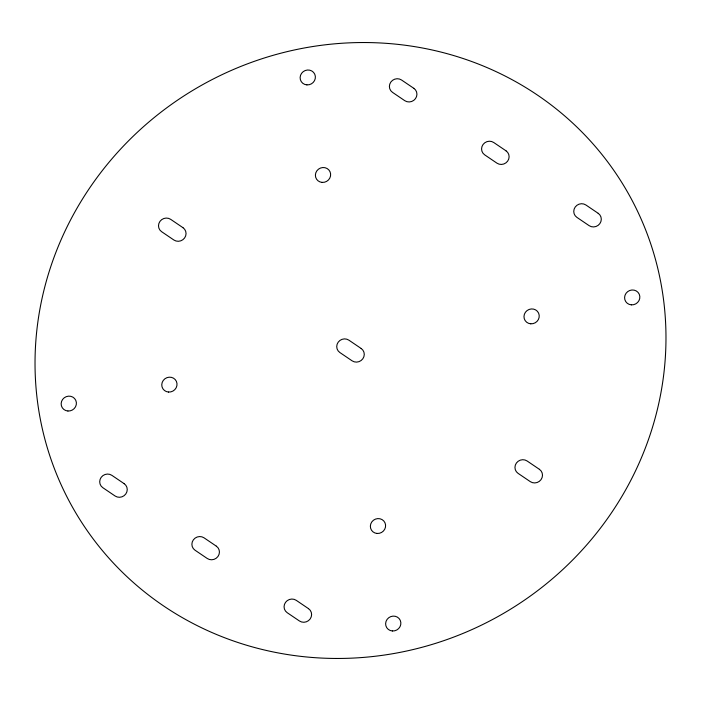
<?xml version="1.0" encoding="UTF-8"?>
<svg xmlns="http://www.w3.org/2000/svg" width="701" height="701" viewBox="0 0 701 701"><rect width="100%" height="100%" fill="white"/><g stroke="black" fill="none" stroke-linecap="round" stroke-linejoin="round"><path stroke-width="1.05" d="M413.835 88.326L401.542 80.002A7.72 7.361 -29.9 0 0 390.869 82.008A7.72 7.361 -29.9 0 0 392.49 92.348L404.775 100.681A7.72 7.361 -29.9 0 0 415.448 98.675A7.72 7.361 -29.9 0 0 413.835 88.326M506.017 150.82L493.723 142.496A7.72 7.361 -29.9 0 0 483.05 144.502A7.72 7.361 -29.9 0 0 484.671 154.842L496.965 163.175A7.72 7.361 -29.9 0 0 507.629 161.169A7.72 7.361 -29.9 0 0 506.017 150.82M598.198 213.323L585.905 204.99A7.72 7.361 -29.9 0 0 575.232 206.997A7.72 7.361 -29.9 0 0 576.853 217.336L589.147 225.669A7.72 7.361 -29.9 0 0 599.819 223.663A7.72 7.361 -29.9 0 0 598.198 213.323M182.952 227.667L170.658 219.334A7.72 7.361 -29.9 0 0 159.986 221.341A7.72 7.361 -29.9 0 0 161.607 231.689L173.901 240.022A7.72 7.361 -29.9 0 0 184.573 238.007A7.72 7.361 -29.9 0 0 182.952 227.667M361.173 348.493L348.879 340.16A7.72 7.361 -29.9 0 0 338.206 342.167A7.72 7.361 -29.9 0 0 339.827 352.507L352.121 360.84A7.72 7.361 -29.9 0 0 362.794 358.833A7.72 7.361 -29.9 0 0 361.173 348.493M539.393 469.311L527.099 460.978A7.72 7.361 -29.9 0 0 516.427 462.993A7.72 7.361 -29.9 0 0 518.048 473.333L530.342 481.666A7.72 7.361 -29.9 0 0 541.014 479.659A7.72 7.361 -29.9 0 0 539.393 469.311M124.147 483.664L111.853 475.331A7.72 7.361 -29.9 0 0 101.181 477.337A7.72 7.361 -29.9 0 0 102.802 487.677L115.095 496.01A7.72 7.361 -29.9 0 0 125.768 494.003A7.72 7.361 -29.9 0 0 124.147 483.664M216.329 546.158L204.035 537.825A7.72 7.361 -29.9 0 0 193.371 539.831A7.72 7.361 -29.9 0 0 194.983 550.18L207.277 558.504A7.72 7.361 -29.9 0 0 217.95 556.498A7.72 7.361 -29.9 0 0 216.329 546.158M308.51 608.652L296.225 600.319A7.72 7.361 -29.9 0 0 285.552 602.325A7.72 7.361 -29.9 0 0 287.165 612.674L299.458 620.998A7.72 7.361 -29.9 0 0 310.131 618.992A7.72 7.361 -29.9 0 0 308.51 608.652M336.068 658.458A319.121 304.181 -29.9 0 0 630.646 197.682A319.121 304.181 -29.9 0 0 84.795 195.36A319.121 304.181 -29.9 0 0 336.068 658.458M67.927 411.014A7.72 7.361 -29.9 0 0 75.769 400.315A7.72 7.361 -29.9 0 0 62.634 399.412A7.72 7.361 -29.9 0 0 67.927 411.014M168.547 392.052A7.72 7.361 -29.9 0 0 176.389 381.353A7.72 7.361 -29.9 0 0 163.245 380.459A7.72 7.361 -29.9 0 0 168.547 392.052M530.762 323.809A7.72 7.361 -29.9 0 0 538.596 313.11A7.72 7.361 -29.9 0 0 525.461 312.208A7.72 7.361 -29.9 0 0 530.762 323.809M631.373 304.856A7.72 7.361 -29.9 0 0 639.216 294.157A7.72 7.361 -29.9 0 0 626.081 293.255A7.72 7.361 -29.9 0 0 631.373 304.856M322.171 182.4A7.72 7.361 -29.9 0 0 330.013 171.701A7.72 7.361 -29.9 0 0 316.878 170.799A7.72 7.361 -29.9 0 0 322.171 182.4M306.907 84.882A7.72 7.361 -29.9 0 0 314.749 74.183A7.72 7.361 -29.9 0 0 301.605 73.281A7.72 7.361 -29.9 0 0 306.907 84.882M377.129 533.461A7.72 7.361 -29.9 0 0 384.972 522.762A7.72 7.361 -29.9 0 0 371.837 521.868A7.72 7.361 -29.9 0 0 377.129 533.461M392.402 630.979A7.72 7.361 -29.9 0 0 400.236 620.28A7.72 7.361 -29.9 0 0 387.101 619.386A7.72 7.361 -29.9 0 0 392.402 630.979"/></g></svg>
